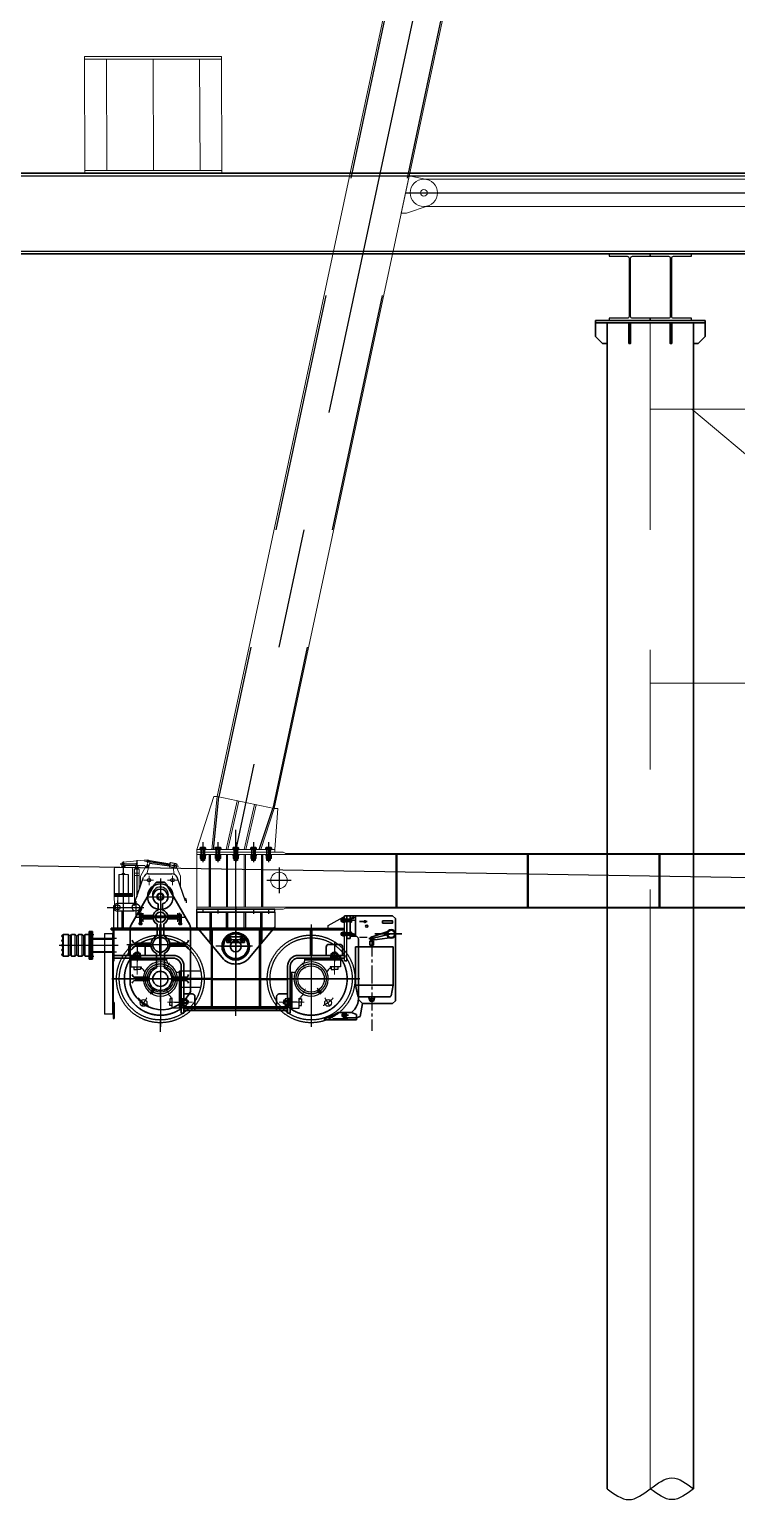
# Model space of a CAD drawing. Extents: x 1767995 to 4174245, y 542814 to 862564.
# Drawn here: x 2594655 to 2599815, y 739599 to 750331 of the extents above; entities that cross this region are included whole.
import ezdxf

# ---------------------------------------------------------------- set-up
doc = ezdxf.new("R2010")
doc.units = 0
doc.header["$LTSCALE"] = 3500
for name, pattern in [('CENTER', [2, 1.25, -0.25, 0.25, -0.25]), ('CENTER2', [1.125, 0.75, -0.125, 0.125, -0.125]), ('DASHDOT', [25.4, 12.7, -6.35, 0, -6.35]), ('DASHED', [0.75, 0.5, -0.25]), ('PHANTOM', [2.5, 1.25, -0.25, 0.25, -0.25, 0.25, -0.25])]:
    doc.linetypes.add(name, pattern=pattern)
for name, color, linetype, lineweight in [('1粗实线', 1, 'Continuous', 30), ('1轮廓实线层', 7, 'Continuous', 30), ('3中心线', 6, 'CENTER', 18), ('5文本', 7, 'Continuous', 15), ('6标注线', 7, 'Continuous', 13), ('CENTER', 1, 'DASHDOT', 15), ('粗实线', 3, 'Continuous', 35)]:
    doc.layers.add(name, color=color, linetype=linetype, lineweight=lineweight)
for name, color, linetype in [('2中心线', 1, 'DASHED'), ('2点划线', 2, 'CENTER2'), ('2细线层', 4, 'Continuous'), ('3中心线层', 1, 'CENTER'), ('4虚线层', 6, 'DASHED'), ('8符号标注层', 31, 'Continuous'), ('9', 7, 'Continuous'), ('9双点划线层', 6, 'PHANTOM'), ('DASH', 3, 'DASHED'), ('dim', 7, 'Continuous'), ('M_Prof', 2, 'Continuous'), ('MAINLIN', 7, 'Continuous'), ('PBZ', 7, 'Continuous'), ('PHANTOM', 1, 'PHANTOM'), ('纵_地面线', 30, 'Continuous')]:
    doc.layers.add(name, color=color, linetype=linetype)

# ---------------------------------------------------------------- blocks, each defined once
blk = doc.blocks.new('sdfsf323gfgf')
at = {"layer": '6标注线', "color": 1}
for p, q in [((5488290, 1461760), (5488293, 1460908)), ((5488290, 1461760), (5489290, 1461760)), ((5488290, 1461740), (5489290, 1461740)), ((5489290, 1461760), (5489293, 1460908)), ((5488293, 1460928), (5489293, 1460928)), ((5488293, 1460908), (5489293, 1460908))]:
    blk.add_line(p, q, dxfattribs=at)
at = {"layer": '6标注线'}
for p, q in [((5488453, 1460928), (5488450, 1461740)), ((5488793, 1460928), (5488790, 1461740)), ((5489133, 1460928), (5489130, 1461740))]:
    blk.add_line(p, q, dxfattribs=at)
blk = doc.blocks.new('sdfsdf43')
at = {"layer": '1粗实线'}
for p, q in [((6471062, 1534999), (6471062, 1543510)), ((6471692, 1534999), (6471692, 1543510))]:
    blk.add_line(p, q, dxfattribs=at)
for points in [[(6427881, 1544014), (6484448, 1544014), (6484448, 1544602), (6427881, 1544602)], [(6471062, 1543360), (6471027, 1543360), (6470977, 1543410), (6470977, 1543510), (6470977, 1543410), (6471027, 1543360)], [(6470977, 1543510), (6471777, 1543510)], [(6471233, 1543510), (6471233, 1543360), (6471221, 1543360), (6471221, 1543510), (6471221, 1543360), (6471233, 1543360)], [(6471533, 1543510), (6471533, 1543360), (6471521, 1543360), (6471521, 1543510), (6471521, 1543360), (6471533, 1543360)], [(6471777, 1543410), (6471727, 1543360), (6471777, 1543410), (6471777, 1543510)], [(6471727, 1543360), (6471692, 1543360)]]:
    blk.add_lwpolyline(points, close=True, dxfattribs=at)
blk.add_lwpolyline([(6470977, 1543526), (6470977, 1543510), (6470977, 1543526), (6471777, 1543526), (6471777, 1543510), (6471777, 1543526)], dxfattribs=at)
at = {"layer": '3中心线'}
for p, q in [((6471377, 1534999), (6471377, 1543510)), ((6474377, 1542880), (6471377, 1542880)), ((6474057, 1540880), (6471680, 1542880)), ((6474377, 1540880), (6471377, 1540880))]:
    blk.add_line(p, q, dxfattribs=at)
at = {"layer": 'M_Prof'}
for p, q in [((6427881, 1544582), (6484448, 1544582)), ((6427881, 1544034), (6484448, 1544034))]:
    blk.add_line(p, q, dxfattribs=at)
for points in [[(6471077, 1543526), (6471377, 1543526), (6471377, 1543544), (6471246, 1543544, -0.414214), (6471233, 1543557), (6471233, 1543983, -0.414214), (6471246, 1543996), (6471377, 1543996), (6471377, 1544014), (6471077, 1544014), (6471077, 1543996), (6471209, 1543996, -0.414214), (6471222, 1543983), (6471222, 1543557, -0.414214), (6471209, 1543544), (6471077, 1543544)], [(6471377, 1543526), (6471677, 1543526), (6471677, 1543544), (6471546, 1543544, -0.414214), (6471533, 1543557), (6471533, 1543983, -0.414214), (6471546, 1543996), (6471677, 1543996), (6471677, 1544014), (6471377, 1544014), (6471377, 1543996), (6471509, 1543996, -0.414214), (6471522, 1543983), (6471522, 1543557, -0.414214), (6471509, 1543544), (6471377, 1543544)]]:
    blk.add_lwpolyline(points, format="xyb", close=True, dxfattribs=at)
for points in [[(6471062, 1534999), (6471220, 1534920), (6471377, 1534999), (6471535, 1535078), (6471692, 1534999)], [(6471692, 1534999), (6471535, 1534920), (6471377, 1534999)]]:
    blk.add_spline(points, degree=3, dxfattribs=at)
at = {"layer": '5文本'}
blk.add_blockref('sdfsf323gfgf', (978958, 83694), dxfattribs=at)
blk = doc.blocks.new('AA')
for p, q in [((9834, -6571), (6867, -20499)), ((10270, -6571), (7283, -20587)), ((6842, -20499), (6717, -20885)), ((6827, -20885), (6867, -20499)), ((6867, -20499), (6842, -20499)), ((7283, -20587), (6867, -20499)), ((7012, -20530), (6931, -20885)), ((7024, -20532), (6944, -20885)), ((7139, -20557), (7064, -20885)), ((7150, -20559), (7076, -20885)), ((7185, -20885), (7283, -20587)), ((7283, -20587), (7308, -20587)), ((7308, -20587), (7287, -20885)), ((6717, -20905), (6717, -20885)), ((6717, -20885), (7287, -20885)), ((6717, -20885), (6827, -20885)), ((7287, -20905), (6717, -20905)), ((7002, -20885), (7287, -20885)), ((7002, -20885), (7177, -20885)), ((7287, -20885), (7287, -20905))]:
    blk.add_line(p, q)
at = {"layer": '3中心线层'}
for p, q in [((10052, -6571), (7002, -20885)), ((6762, -20832), (6762, -20979)), ((6872, -20832), (6872, -20979)), ((7002, -20832), (7002, -20979)), ((7132, -20832), (7132, -20979)), ((7242, -20832), (7242, -20979))]:
    blk.add_line(p, q, dxfattribs=at)
at = {"layer": '4虚线层'}
for p, q in [((9846, -6571), (6879, -20501)), ((10257, -6571), (7272, -20585)), ((6839, -20885), (6879, -20501)), ((7173, -20885), (7272, -20585))]:
    blk.add_line(p, q, dxfattribs=at)
blk = doc.blocks.new('AAA')
for p, q in [((3451, -24772), (4081, -24772)), ((3451, -24772), (3451, -24788)), ((3451, -24788), (3451, -25172)), ((12821, -24788), (3451, -24788)), ((3542, -25172), (3542, -24788)), ((3550, -24788), (3550, -25172)), ((3667, -24788), (3667, -25172)), ((3675, -24788), (3675, -25172)), ((3797, -24788), (3797, -25172)), ((3805, -24788), (3805, -25172)), ((3922, -24788), (3922, -25172)), ((3930, -25172), (3930, -24788)), ((4081, -24772), (4101, -24780)), ((4101, -24780), (4101, -24788)), ((4101, -24780), (12171, -24780)), ((12191, -24772), (12171, -24780)), ((12171, -24780), (12171, -24788)), ((12821, -24772), (12191, -24772)), ((12342, -25172), (12342, -24788)), ((12350, -24788), (12350, -25172)), ((12467, -24788), (12467, -25172)), ((12467, -24788), (12467, -25172)), ((12475, -24788), (12475, -25172)), ((12475, -24788), (12475, -25172)), ((12597, -24788), (12597, -25172)), ((12597, -24788), (12597, -25172)), ((12605, -24788), (12605, -25172)), ((12605, -24788), (12605, -25172)), ((12722, -24788), (12722, -25172)), ((12730, -25172), (12730, -24788)), ((12821, -24788), (12821, -24772)), ((12821, -24788), (12821, -25172)), ((3451, -25188), (3451, -25172)), ((3451, -25172), (12821, -25172)), ((3451, -25188), (4081, -25188)), ((4081, -25188), (4101, -25180)), ((4101, -25180), (4101, -25172)), ((12171, -25180), (4101, -25180)), ((12171, -25172), (12171, -25180)), ((12191, -25188), (12171, -25180)), ((12821, -25188), (12191, -25188)), ((12821, -25188), (12821, -25172))]:
    blk.add_line(p, q)
for centre in [(4051, -24977), (12221, -24977)]:
    blk.add_circle(centre, 60)
at = {"layer": '3中心线层'}
for p, q in [((8136, -24513), (8136, -25456)), ((3736, -25319), (3736, -24608)), ((12536, -25343), (12536, -24708)), ((4051, -24884), (4051, -25070)), ((12221, -24884), (12221, -25070)), ((4139, -24977), (3962, -24977)), ((12309, -24977), (12132, -24977))]:
    blk.add_line(p, q, dxfattribs=at)
at = {"layer": '4虚线层'}
for p, q in [((3542, -24788), (3542, -25172)), ((3922, -24788), (3922, -25172)), ((3930, -24788), (3930, -25172)), ((4902, -24788), (4902, -25172)), ((4910, -24788), (4910, -25172)), ((5862, -24788), (5862, -25172)), ((5870, -24788), (5870, -25172)), ((6822, -24788), (6822, -25172)), ((6830, -24788), (6830, -25172)), ((7782, -24788), (7782, -25172)), ((7790, -24788), (7790, -25172)), ((8482, -24788), (8482, -25172)), ((8490, -24788), (8490, -25172)), ((9442, -24788), (9442, -25172)), ((9450, -24788), (9450, -25172)), ((10402, -24788), (10402, -25172)), ((10410, -24788), (10410, -25172)), ((11362, -24788), (11362, -25172)), ((11370, -24788), (11370, -25172)), ((12342, -24788), (12342, -25172)), ((12350, -24788), (12350, -25172)), ((12722, -24788), (12722, -25172)), ((12730, -24788), (12730, -25172))]:
    blk.add_line(p, q, dxfattribs=at)
blk = doc.blocks.new('*U199')
at = {"layer": '1轮廓实线层'}
for p, q in [((0, 13), (-12, 6)), ((-12, 6), (-12, 0)), ((-12, -6), (-12, 0)), ((12, 6), (0, 13)), ((12, 0), (12, 6)), ((12, 0), (12, -6)), ((0, -13), (-12, -6)), ((12, -6), (0, -13))]:
    blk.add_line(p, q, dxfattribs=at)
blk.add_circle((0, 0), 10.8, dxfattribs=at)
at = {"layer": '3中心线层'}
for p, q in [((-14, 0), (14, 0)), ((0, 15), (0, -14))]:
    blk.add_line(p, q, dxfattribs=at)
blk = doc.blocks.new('*U200')
at = {"layer": '1轮廓实线层'}
for p, q in [((0, 13), (-12, 6)), ((-12, 6), (-12, 0)), ((-12, -6), (-12, 0)), ((12, 6), (0, 13)), ((12, 0), (12, 6)), ((12, 0), (12, -6)), ((0, -13), (-12, -6)), ((12, -6), (0, -13))]:
    blk.add_line(p, q, dxfattribs=at)
blk.add_circle((0, 0), 10.8, dxfattribs=at)
at = {"layer": '3中心线层'}
for p, q in [((-14, 0), (14, 0)), ((0, 15), (0, -14))]:
    blk.add_line(p, q, dxfattribs=at)
blk = doc.blocks.new('R3R34R')
at = {"layer": '1轮廓实线层'}
blk.add_line((3514, 6126), (3514, 6226), dxfattribs=at)
at = {"layer": '3中心线层'}
for p, q in [((3698, 6256), (3654, 6256)), ((3477, 6176), (3907, 6176)), ((3698, 6096), (3654, 6096))]:
    blk.add_line(p, q, dxfattribs=at)
at = {"layer": '4虚线层'}
for p, q in [((3664, 6220), (3514, 6220)), ((3664, 6132), (3514, 6132))]:
    blk.add_line(p, q, dxfattribs=at)
at = {"layer": '9'}
for p, q in [((3728, 6244), (3717, 6256)), ((3717, 6096), (3717, 6256)), ((3728, 6244), (3740, 6256)), ((3728, 6107), (3728, 6244)), ((3740, 6096), (3740, 6256)), ((3778, 6244), (3767, 6256)), ((3767, 6096), (3767, 6256)), ((3778, 6244), (3790, 6256)), ((3778, 6107), (3778, 6244)), ((3790, 6096), (3790, 6256)), ((3828, 6244), (3817, 6256)), ((3817, 6096), (3817, 6256)), ((3828, 6244), (3840, 6256)), ((3828, 6107), (3828, 6244)), ((3840, 6096), (3840, 6256)), ((3877, 6096), (3877, 6256)), ((3728, 6107), (3717, 6096)), ((3728, 6107), (3740, 6096)), ((3778, 6107), (3767, 6096)), ((3778, 6107), (3790, 6096)), ((3828, 6107), (3817, 6096)), ((3828, 6107), (3840, 6096))]:
    blk.add_line(p, q, dxfattribs=at)
for centre in [(3880, 6244), (3880, 6210), (3880, 6176), (3880, 6142), (3880, 6108)]:
    blk.add_arc(centre, 8, 270, 90, dxfattribs=at)
at = {"layer": '粗实线'}
for p, q in [((3514, 6226), (3664, 6226)), ((3688, 6276), (3664, 6276)), ((3664, 6076), (3664, 6276)), ((3676, 6076), (3676, 6276)), ((3688, 6076), (3688, 6276)), ((3688, 6256), (3717, 6256)), ((3740, 6256), (3767, 6256)), ((3790, 6256), (3817, 6256)), ((3840, 6256), (3877, 6256)), ((3880, 6253), (3877, 6256)), ((3880, 6099), (3880, 6253)), ((3514, 6126), (3664, 6126)), ((3688, 6076), (3664, 6076)), ((3688, 6096), (3717, 6096)), ((3740, 6096), (3767, 6096)), ((3790, 6096), (3817, 6096)), ((3840, 6096), (3877, 6096)), ((3880, 6099), (3877, 6096))]:
    blk.add_line(p, q, dxfattribs=at)
blk = doc.blocks.new('45TG54T')
for p, q in [((7658, 8504), (5954, 8504)), ((6310, 8504), (6310, 8318)), ((6318, 8504), (6318, 8318)), ((7410, 8504), (7410, 8318)), ((7418, 8504), (7418, 8318)), ((6084, 8378), (6084, 8318)), ((6104, 8398), (6184, 8398)), ((6204, 8378), (6204, 8318)), ((7524, 8378), (7524, 8318)), ((7624, 8398), (7544, 8398)), ((7644, 8378), (7644, 8318)), ((5969, 8278), (5977, 8278)), ((5977, 8318), (6406, 8318)), ((5977, 8298), (6406, 8298)), ((6099, 8286), (6354, 8286)), ((6354, 8298), (6354, 8286)), ((7658, 8318), (7322, 8318)), ((7658, 8298), (7322, 8298)), ((7374, 8298), (7374, 8286)), ((7629, 8286), (7374, 8286)), ((7674, 8278), (7658, 8278)), ((6454, 7931), (6454, 8186)), ((6454, 8186), (6466, 8186)), ((6466, 7896), (6466, 8238)), ((6486, 7896), (6486, 8238)), ((7242, 7896), (7242, 8238)), ((7262, 7896), (7262, 8238)), ((7274, 8186), (7262, 8186)), ((7274, 7931), (7274, 8186)), ((7044, 8049), (7044, 8041)), ((6546, 8036), (6486, 8036)), ((6566, 8016), (6566, 7916)), ((7162, 8016), (7162, 7916)), ((7182, 8036), (7242, 8036)), ((6454, 7931), (6466, 7931)), ((6486, 7896), (6466, 7896)), ((7242, 7896), (7262, 7896)), ((7274, 7931), (7262, 7931))]:
    blk.add_line(p, q)
for centre, radius, start, end in [((6104, 8378), 20, 90, 180), ((6184, 8378), 20, 0, 90), ((7544, 8378), 20, 90, 180), ((7624, 8378), 20, 0, 90), ((6406, 8238), 80, 0, 90), ((6406, 8238), 60, 0, 90), ((7322, 8238), 80, 90, 180), ((7322, 8238), 60, 90, 180), ((6546, 8016), 20, 0, 90), ((7182, 8016), 20, 90, 180)]:
    blk.add_arc(centre, radius, start, end)
at = {"layer": '1轮廓实线层'}
for p, q in [((7658, 8606), (7674, 8606)), ((5954, 8504), (5954, 8516)), ((6099, 8298), (6099, 8286)), ((6354, 8298), (6354, 8286)), ((7374, 8298), (7374, 8286)), ((7629, 8298), (7629, 8286)), ((6486, 7916), (7242, 7916))]:
    blk.add_line(p, q, dxfattribs=at)
for radius in [90, 40]:
    blk.add_circle((6864, 8384), radius, dxfattribs=at)
at = {"layer": '2中心线', "linetype": 'DASHED', "ltscale": 0.5}
for p, q in [((6144, 8410), (6144, 8274)), ((7584, 8410), (7584, 8274)), ((6417, 7976), (6504, 7976)), ((7311, 7976), (7224, 7976))]:
    blk.add_line(p, q, dxfattribs=at)
at = {"layer": '3中心线层'}
for p, q in [((6864, 7878), (6864, 8595)), ((6314, 8544), (6314, 7796)), ((7414, 8542), (7414, 7796)), ((7686, 8571), (7644, 8571)), ((7678, 8471), (7651, 8471)), ((5960, 8146), (7768, 8146))]:
    blk.add_line(p, q, dxfattribs=at)
at = {"layer": '3中心线层', "color": 0, "linetype": 'ByBlock'}
for p, q in [((7538, 8536), (7648, 8596)), ((7658, 8596), (7648, 8596)), ((7538, 8516), (7538, 8536))]:
    blk.add_line(p, q, dxfattribs=at)
at = {"layer": '3中心线层', "ltscale": 0.5}
blk.add_line((6756, 8384), (6972, 8384), dxfattribs=at)
at = {"layer": '4虚线层', "ltscale": 0.5}
for p, q in [((6684, 8504), (6684, 7941)), ((6692, 8504), (6692, 7941)), ((7036, 8504), (7036, 7941)), ((7044, 8504), (7044, 7941)), ((7568, 8318), (7568, 8286)), ((7599, 8318), (7599, 8286)), ((6692, 8150), (7036, 8150)), ((6692, 8142), (7036, 8142)), ((6454, 7989), (6486, 7989)), ((6454, 7963), (6486, 7963)), ((7274, 7989), (7242, 7989)), ((7274, 7963), (7242, 7963)), ((6486, 7941), (7242, 7941)), ((6486, 7931), (7242, 7931))]:
    blk.add_line(p, q, dxfattribs=at)
at = {"layer": '4虚线层'}
for p, q in [((6128, 8318), (6128, 8286)), ((6159, 8318), (6159, 8286))]:
    blk.add_line(p, q, dxfattribs=at)
at = {"layer": '9双点划线层'}
for centre, radius in [((6314, 8146), 320), ((6314, 8146), 300), ((7414, 8146), 320), ((7414, 8146), 300)]:
    blk.add_circle(centre, radius, dxfattribs=at)
at = {"layer": 'PBZ', "linetype": 'Continuous'}
for p, q in [((7658, 8278), (7658, 8606)), ((7674, 8278), (7674, 8606)), ((5954, 8516), (7658, 8516)), ((5969, 8278), (5969, 8504)), ((5977, 8278), (5977, 8504)), ((6684, 8150), (6486, 8150)), ((6684, 8142), (6486, 8142)), ((7044, 8150), (7242, 8150)), ((7044, 8142), (7242, 8142))]:
    blk.add_line(p, q, dxfattribs=at)
blk = doc.blocks.new('4TR3T')
at = {"layer": '1轮廓实线层'}
for p, q in [((-1598, 6920), (-2168, 6920)), ((-1598, 6900), (-2168, 6900)), ((-1598, 6900), (-1598, 6790)), ((-2168, 6790), (-1983, 6567)), ((-1943, 6770), (-1953, 6770)), ((-1823, 6770), (-1813, 6770)), ((-1598, 6790), (-1783, 6567)), ((-2063, 6690), (-2073, 6690)), ((-1703, 6690), (-1693, 6690))]:
    blk.add_line(p, q, dxfattribs=at)
for centre, radius in [((-1883, 6650), 100), ((-1928, 6698), 7), ((-1838, 6698), 7)]:
    blk.add_circle(centre, radius, dxfattribs=at)
blk.add_arc((-1883, 6650), 130, 219.6706, 320.3294, dxfattribs=at)
at = {"layer": '2细线层'}
for centre, start, end in [((-1928, 6698), 90, 0), ((-1838, 6698), 180, 90)]:
    blk.add_arc(centre, 8, start, end, dxfattribs=at)
at = {"layer": '3中心线层'}
for p, q in [((-2123, 6923), (-2123, 6886)), ((-2013, 6923), (-2013, 6886)), ((-1883, 6940), (-1883, 6508)), ((-1753, 6923), (-1753, 6890)), ((-1643, 6923), (-1643, 6896)), ((-1942, 6698), (-1914, 6698)), ((-1928, 6712), (-1928, 6684)), ((-1852, 6698), (-1824, 6698)), ((-1838, 6712), (-1838, 6684)), ((-2005, 6650), (-1737, 6650))]:
    blk.add_line(p, q, dxfattribs=at)
at = {"layer": 'PBZ', "linetype": 'Continuous'}
for p, q in [((-2168, 6900), (-2168, 6920)), ((-2168, 6900), (-2168, 6790)), ((-2073, 6900), (-2073, 6690)), ((-2063, 6900), (-2063, 6690)), ((-1953, 6900), (-1953, 6770)), ((-1943, 6900), (-1943, 6770)), ((-1823, 6900), (-1823, 6770)), ((-1813, 6900), (-1813, 6770)), ((-1703, 6900), (-1703, 6690)), ((-1693, 6900), (-1693, 6690)), ((-1598, 6790), (-1598, 6920))]:
    blk.add_line(p, q, dxfattribs=at)
blk.add_circle((-1883, 6650), 40, dxfattribs=at)
blk = doc.blocks.new('54统一5他')
h = blk.add_hatch(color=256)
edge = h.paths.add_edge_path()
edge.add_ellipse((-1358, 4717), major_axis=(4.82, 4.82), ratio=1, start_angle=135, end_angle=315, ccw=False)
edge.add_ellipse((-1358, 4717), major_axis=(4.82, 4.82), ratio=1, start_angle=-45, end_angle=135, ccw=False)
for p, q in [((-1560, 4759), (-1580, 4739)), ((-1580, 4739), (-1580, 4139)), ((-1225, 4759), (-1560, 4759)), ((-1290, 4759), (-1290, 4610)), ((-1260, 4727), (-1260, 4736)), ((-1260, 4717), (-1260, 4727)), ((-1250, 4740), (-1259, 4740)), ((-1250, 4733), (-1259, 4733)), ((-1250, 4759), (-1250, 4594)), ((-1250, 4740), (-1250, 4713)), ((-1250, 4735), (-1185, 4735)), ((-1229, 4735), (-1229, 4719)), ((-1229, 4733), (-1185, 4733)), ((-1225, 4594), (-1225, 4759)), ((-1207, 4727), (-1215, 4727)), ((-1213, 4739), (-1213, 4727)), ((-1209, 4739), (-1213, 4739)), ((-1209, 4727), (-1213, 4729)), ((-1213, 4727), (-1209, 4724)), ((-1213, 4714), (-1213, 4727)), ((-1209, 4727), (-1209, 4739)), ((-1209, 4736), (-1209, 4717)), ((-1209, 4727), (-1209, 4714)), ((-1193, 4727), (-1209, 4727)), ((-1194, 4740), (-1208, 4740)), ((-1194, 4733), (-1208, 4733)), ((-1193, 4717), (-1193, 4736)), ((-1185, 4735), (-1185, 4719)), ((-1430, 4627), (-1627, 4627)), ((-1549, 4627), (-1408, 4593)), ((-1404, 4604), (-1539, 4651)), ((-1317, 4719), (-1375, 4719)), ((-1260, 4627), (-1260, 4636)), ((-1260, 4617), (-1260, 4627)), ((-1250, 4720), (-1259, 4720)), ((-1250, 4713), (-1259, 4713)), ((-1250, 4640), (-1259, 4640)), ((-1250, 4633), (-1259, 4633)), ((-1250, 4620), (-1259, 4620)), ((-1250, 4719), (-1185, 4719)), ((-1250, 4640), (-1250, 4613)), ((-1250, 4635), (-1185, 4635)), ((-1250, 4619), (-1185, 4619)), ((-1229, 4720), (-1185, 4720)), ((-1229, 4635), (-1229, 4619)), ((-1229, 4633), (-1185, 4633)), ((-1229, 4620), (-1185, 4620)), ((-1209, 4714), (-1213, 4714)), ((-1209, 4639), (-1213, 4639)), ((-1209, 4627), (-1213, 4629)), ((-1213, 4627), (-1209, 4624)), ((-1209, 4627), (-1209, 4639)), ((-1209, 4636), (-1209, 4617)), ((-1209, 4627), (-1209, 4614)), ((-1193, 4627), (-1209, 4627)), ((-1194, 4720), (-1208, 4720)), ((-1208, 4713), (-1194, 4713)), ((-1194, 4640), (-1208, 4640)), ((-1194, 4633), (-1208, 4633)), ((-1194, 4620), (-1208, 4620)), ((-1193, 4617), (-1193, 4636)), ((-1185, 4635), (-1185, 4619)), ((-1564, 4532), (-1290, 4532)), ((-1564, 4532), (-1564, 4254)), ((-1411, 4581), (-1556, 4601)), ((-1428, 4593), (-1387, 4593)), ((-1420, 4574), (-1394, 4574)), ((-1420, 4574), (-1420, 4546)), ((-1420, 4546), (-1394, 4546)), ((-1420, 4538), (-1394, 4538)), ((-1416, 4593), (-1416, 4574)), ((-1398, 4593), (-1398, 4574)), ((-1394, 4574), (-1394, 4546)), ((-1310, 4590), (-1310, 4149)), ((-1250, 4610), (-1290, 4610)), ((-1290, 4532), (-1290, 4254)), ((-1250, 4613), (-1259, 4613)), ((-1225, 4594), (-1250, 4594)), ((-1209, 4614), (-1213, 4614)), ((-1208, 4613), (-1194, 4613)), ((-1564, 4254), (-1290, 4254)), ((-1549, 4176), (-1564, 4254)), ((-1290, 4254), (-1305, 4176)), ((-1560, 4119), (-1580, 4139)), ((-1340, 4119), (-1560, 4119)), ((-1315, 4167), (-1539, 4167)), ((-1420, 4136), (-1430, 4167)), ((-1389, 4153), (-1425, 4153)), ((-1395, 4136), (-1420, 4136)), ((-1395, 4136), (-1384, 4167)), ((-1340, 4119), (-1310, 4149)), ((-1340, 4119), (-1324, 4024)), ((-1324, 4024), (-1295, 4015)), ((-1260, 4054), (-1295, 4040)), ((-1295, 4040), (-1295, 3999)), ((-1295, 4015), (-1212, 4015)), ((-1062, 3999), (-1295, 3999)), ((-1162, 4054), (-1260, 4054)), ((-1189, 4035), (-1237, 4035)), ((-1124, 4008), (-1228, 4008)), ((-1228, 4008), (-1228, 3999)), ((-1225, 3999), (-1228, 4008)), ((-1217, 4008), (-1225, 3999)), ((-1211, 3999), (-1217, 4008)), ((-1212, 4015), (-1212, 4054)), ((-1203, 4008), (-1211, 3999)), ((-1197, 3999), (-1203, 4008)), ((-1188, 4008), (-1197, 3999)), ((-1178, 3999), (-1188, 4008)), ((-1166, 4008), (-1178, 3999)), ((-1159, 3999), (-1166, 4008)), ((-1146, 4008), (-1159, 3999)), ((-1136, 3999), (-1146, 4008)), ((-1124, 4008), (-1136, 3999)), ((-1124, 3999), (-1124, 4008)), ((-1062, 3999), (-1062, 4009))]:
    blk.add_line(p, q)
blk.add_lwpolyline([(-1486, 4722), (-1559, 4722), (-1559, 4706), (-1486, 4706)], close=True)
for centre, radius in [((-1358, 4717), 6.81), ((-1549, 4627), 31.5), ((-1549, 4627), 26.7), ((-1371, 4684), 7.97), ((-1408, 4593), 11.9), ((-1407, 4593), 6.1), ((-1407, 4153), 7.39), ((-1212, 4035), 12.4)]:
    blk.add_circle(centre, radius)
for centre, radius, start, end in [((-1256, 4736), 4.32, 130.7333, 229.2667), ((-1245, 4727), 15, 154.1739, 205.8261), ((-1204, 4736), 5.08, 139.9424, 220.0576), ((-1191, 4727), 18.5, 159.3402, 200.6598), ((-1198, 4736), 5.08, 319.9424, 40.0576), ((-1212, 4727), 18.5, 339.3402, 20.6598), ((-1256, 4717), 4.32, 130.7333, 229.2667), ((-1256, 4636), 4.32, 130.7333, 229.2667), ((-1245, 4627), 15, 154.1739, 205.8261), ((-1256, 4617), 4.32, 130.7333, 229.2667), ((-1204, 4717), 5.08, 139.9424, 220.0576), ((-1204, 4636), 5.08, 139.9424, 220.0576), ((-1191, 4627), 18.5, 159.3402, 200.6598), ((-1204, 4617), 5.08, 139.9424, 220.0576), ((-1198, 4717), 5.08, 319.9424, 40.0576), ((-1198, 4636), 5.08, 319.9424, 40.0576), ((-1212, 4627), 18.5, 339.3402, 20.6598), ((-1198, 4617), 5.08, 319.9424, 40.0576), ((-1407, 4593), 9.1, 358.77, 181.23), ((-1290, 4590), 20, 90, 180), ((-1539, 4177), 10, 190.7848, 270), ((-1315, 4177), 10, 270, 349.2152), ((-1169, 4162), 142, 177.205, 229.7921), ((-1211, 4035), 19.4, 265.7125, 94.2875), ((-978, 4334), 335, 236.6539, 255.526)]:
    blk.add_arc(centre, radius, start, end)
at = {"layer": '1轮廓实线层', "color": 1}
blk.add_line((-1272, 4757), (-1272, 4735), dxfattribs=at)
at = {"layer": '2点划线', "color": 1, "ltscale": 0.05}
for p, q in [((-1199, 4727), (-1285, 4727)), ((-1260, 4746), (-1284, 4746)), ((-1199, 4627), (-1285, 4627)), ((-1260, 4624), (-1284, 4624)), ((-1272, 4613), (-1272, 4634)), ((-1407, 4593), (-1407, 3921))]:
    blk.add_line(p, q, dxfattribs=at)
at = {"layer": '3中心线层'}
blk.add_line((-1317, 4604), (-1375, 4604), dxfattribs=at)
blk = doc.blocks.new('A$C8d28a030')
for p, q in [((1635, 5587), (1576, 5314)), ((1764, 5560), (1635, 5587)), ((1743, 5562), (7796, 5562)), ((1616, 5314), (1775, 5367)), ((1576, 5314), (1616, 5314)), ((1743, 5362), (7796, 5362)), ((-467, 539), (-433, 539)), ((-461, 560), (-461, 544)), ((-461, 544), (-440, 544)), ((-451, 575), (-274, 592)), ((-450, 552), (-296, 551)), ((-440, 544), (-440, 552)), ((-361, 552), (-361, 533)), ((-344, 552), (-344, 533)), ((-326, 473), (-287, 544)), ((-283, 541), (-295, 551)), ((-256, 571), (-278, 491)), ((-86, 537), (-80, 489)), ((-33, 473), (-62, 540)), ((111, 620), (111, 602)), ((112, 628), (112, 625)), ((145, 622), (116, 622)), ((116, 601), (145, 601)), ((118, 589), (142, 589)), ((120, 620), (120, 602)), ((140, 620), (140, 602)), ((150, 602), (150, 620)), ((221, 620), (221, 602)), ((222, 628), (222, 625)), ((255, 622), (226, 622)), ((226, 601), (255, 601)), ((228, 589), (252, 589)), ((230, 620), (230, 602)), ((250, 620), (250, 602)), ((260, 602), (260, 620)), ((351, 620), (351, 602)), ((352, 628), (352, 625)), ((385, 622), (356, 622)), ((356, 601), (385, 601)), ((358, 589), (382, 589)), ((360, 620), (360, 602)), ((380, 620), (380, 602)), ((390, 602), (390, 620)), ((481, 620), (481, 602)), ((482, 628), (482, 625)), ((515, 622), (486, 622)), ((486, 601), (515, 601)), ((488, 589), (512, 589)), ((490, 620), (490, 602)), ((510, 620), (510, 602)), ((520, 602), (520, 620)), ((591, 620), (591, 602)), ((592, 628), (592, 625)), ((625, 622), (596, 622)), ((596, 601), (625, 601)), ((598, 589), (622, 589)), ((600, 620), (600, 602)), ((620, 620), (620, 602)), ((630, 602), (630, 620)), ((-509, 536), (-391, 536)), ((-484, 487), (-450, 487)), ((-461, 491), (-450, 491)), ((-461, 487), (-461, 491)), ((-459, 491), (-459, 494)), ((-459, 494), (-450, 494)), ((-456, 494), (-456, 491)), ((-441, 494), (-450, 494)), ((-439, 491), (-450, 491)), ((-416, 487), (-450, 487)), ((-443, 494), (-443, 491)), ((-441, 491), (-441, 494)), ((-439, 487), (-439, 491)), ((-361, 533), (-369, 525)), ((-369, 525), (-335, 525)), ((-369, 525), (-369, 271)), ((-369, 496), (-335, 496)), ((-369, 478), (-335, 478)), ((-361, 533), (-344, 533)), ((-344, 533), (-335, 525)), ((-335, 525), (-335, 372)), ((-326, 398), (-326, 473)), ((-33, 398), (-33, 473)), ((-517, 329), (-515, 261)), ((-491, 329), (-491, 274)), ((-409, 329), (-409, 274)), ((-335, 176), (-335, 187)), ((-332, 187), (-317, 187)), ((-317, 175), (-332, 175)), ((-330, 187), (-330, 176)), ((-320, 187), (-320, 176)), ((-315, 187), (-315, 176)), ((-45, 187), (-45, 176)), ((-27, 187), (-42, 187)), ((-42, 175), (-27, 175)), ((-40, 187), (-40, 176)), ((-30, 187), (-30, 176)), ((-25, 176), (-25, 187)), ((-540, 82), (-400, 82)), ((40, 82), (85, 82)), ((-525, -144), (-517, -144)), ((-390, -124), (-390, -136)), ((768, -526), (768, -188)), ((-40, -486), (-40, -216)), ((-40, -216), (-28, -216)), ((752, -526), (768, -526))]:
    blk.add_line(p, q)
for centre, radius in [((1743, 5462), 100), ((1743, 5462), 100), ((1743, 5462), 25), ((1743, 5462), 25), ((-450, 564), 6.57), ((-353, 564), 6.57), ((-275, 551), 6.76)]:
    blk.add_circle(centre, radius)
for centre, radius, start, end in [((-450, 564), 11.4, 96.0807, 269.566), ((-296, 550), 1.69, 49.3587, 89.566), ((-275, 551), 12.9, 229.3587, 1.0982), ((-272, 576), 16.9, 343.1729, 96.0807), ((116, 614), 8.38, 53.8705, 126.1295), ((116, 609), 8.38, 233.8705, 306.1295), ((130, 591), 31.1, 71.475, 108.525), ((130, 632), 31.1, 251.475, 288.525), ((145, 614), 8.38, 53.8705, 126.1295), ((145, 609), 8.38, 233.8705, 306.1295), ((226, 614), 8.38, 53.8705, 126.1295), ((226, 609), 8.38, 233.8705, 306.1295), ((240, 591), 31.1, 71.475, 108.525), ((240, 632), 31.1, 251.475, 288.525), ((255, 614), 8.38, 53.8705, 126.1295), ((255, 609), 8.38, 233.8705, 306.1295), ((356, 614), 8.38, 53.8705, 126.1295), ((356, 609), 8.38, 233.8705, 306.1295), ((370, 591), 31.1, 71.475, 108.525), ((370, 632), 31.1, 251.475, 288.525), ((385, 614), 8.38, 53.8705, 126.1295), ((385, 609), 8.38, 233.8705, 306.1295), ((486, 614), 8.38, 53.8705, 126.1295), ((486, 609), 8.38, 233.8705, 306.1295), ((500, 591), 31.1, 71.475, 108.525), ((500, 632), 31.1, 251.475, 288.525), ((515, 614), 8.38, 53.8705, 126.1295), ((515, 609), 8.38, 233.8705, 306.1295), ((596, 614), 8.38, 53.8705, 126.1295), ((596, 609), 8.38, 233.8705, 306.1295), ((610, 591), 31.1, 71.475, 108.525), ((610, 632), 31.1, 251.475, 288.525), ((625, 614), 8.38, 53.8705, 126.1295), ((625, 609), 8.38, 233.8705, 306.1295), ((-509, 528), 8.45, 90, 180), ((-391, 528), 8.45, 0, 90), ((-332, 184), 3.82, 49.5155, 130.4845), ((-332, 179), 3.82, 229.5155, 310.4845), ((-325, 174), 13.9, 69.1059, 110.8941), ((-325, 189), 13.9, 249.1059, 290.8941), ((-317, 184), 3.82, 49.5155, 130.4845), ((-317, 179), 3.82, 229.5155, 310.4845), ((-42, 184), 3.82, 49.5155, 130.4845), ((-42, 179), 3.82, 229.5155, 310.4845), ((-35, 174), 13.9, 69.1059, 110.8941), ((-35, 189), 13.9, 249.1059, 290.8941), ((-27, 184), 3.82, 49.5155, 130.4845), ((-27, 179), 3.82, 229.5155, 310.4845)]:
    blk.add_arc(centre, radius, start, end)
at = {"layer": '1轮廓实线层'}
for p, q in [((110, 668), (110, 681)), ((150, 668), (110, 668)), ((115, 683), (130, 683)), ((118, 668), (118, 589)), ((120, 668), (120, 681)), ((130, 683), (145, 683)), ((140, 668), (140, 681)), ((142, 668), (142, 589)), ((150, 668), (150, 681)), ((220, 668), (220, 681)), ((260, 668), (220, 668)), ((225, 683), (240, 683)), ((228, 668), (228, 589)), ((230, 668), (230, 681)), ((240, 683), (255, 683)), ((250, 668), (250, 681)), ((252, 668), (252, 589)), ((260, 668), (260, 681)), ((350, 668), (350, 681)), ((390, 668), (350, 668)), ((355, 683), (370, 683)), ((358, 668), (358, 589)), ((360, 668), (360, 681)), ((370, 683), (385, 683)), ((380, 668), (380, 681)), ((382, 668), (382, 589)), ((390, 668), (390, 681)), ((480, 668), (480, 681)), ((520, 668), (480, 668)), ((485, 683), (500, 683)), ((488, 668), (488, 589)), ((490, 668), (490, 681)), ((500, 683), (515, 683)), ((510, 668), (510, 681)), ((512, 668), (512, 589)), ((520, 668), (520, 681)), ((590, 668), (590, 681)), ((630, 668), (590, 668)), ((595, 683), (610, 683)), ((598, 668), (598, 589)), ((600, 668), (600, 681)), ((610, 683), (625, 683)), ((620, 668), (620, 681)), ((622, 668), (622, 589)), ((630, 668), (630, 681)), ((112, 628), (112, 622)), ((130, 628), (112, 628)), ((112, 622), (130, 622)), ((142, 612), (118, 612)), ((130, 628), (126, 622)), ((130, 622), (134, 628)), ((130, 628), (149, 628)), ((149, 622), (130, 622)), ((149, 628), (149, 622)), ((222, 628), (222, 622)), ((240, 628), (222, 628)), ((222, 622), (240, 622)), ((252, 612), (228, 612)), ((240, 628), (236, 622)), ((240, 622), (244, 628)), ((240, 628), (259, 628)), ((259, 622), (240, 622)), ((259, 628), (259, 622)), ((352, 628), (352, 622)), ((370, 628), (352, 628)), ((352, 622), (370, 622)), ((382, 612), (358, 612)), ((370, 628), (366, 622)), ((370, 622), (374, 628)), ((370, 628), (389, 628)), ((389, 622), (370, 622)), ((389, 628), (389, 622)), ((482, 628), (482, 622)), ((500, 628), (482, 628)), ((482, 622), (500, 622)), ((512, 612), (488, 612)), ((500, 628), (496, 622)), ((500, 622), (504, 628)), ((500, 628), (519, 628)), ((519, 622), (500, 622)), ((519, 628), (519, 622)), ((592, 628), (592, 622)), ((610, 628), (592, 628)), ((592, 622), (610, 622)), ((622, 612), (598, 612)), ((610, 628), (606, 622)), ((610, 622), (614, 628)), ((610, 628), (629, 628)), ((629, 622), (610, 622)), ((629, 628), (629, 622)), ((-198, 430), (-161, 430)), ((-224, 414), (-393, 118)), ((-135, 414), (34, 118)), ((-340, 189), (-315, 238)), ((-195, 227), (-195, 271)), ((-164, 227), (-164, 271)), ((-337, 132), (-325, 132)), ((-337, 130), (-337, 132)), ((-325, 130), (-337, 130)), ((-335, 130), (-335, 123)), ((-315, 130), (-335, 130)), ((-334, 175), (-334, 172)), ((-325, 175), (-334, 175)), ((-334, 172), (-325, 172)), ((-332, 122), (-325, 122)), ((-331, 130), (-331, 195)), ((-319, 195), (-331, 195)), ((-319, 164), (-331, 164)), ((-330, 130), (-330, 123)), ((-325, 172), (-326, 175)), ((-325, 175), (-323, 172)), ((-325, 175), (-315, 175)), ((-315, 172), (-325, 172)), ((-313, 132), (-325, 132)), ((-325, 130), (-313, 130)), ((-325, 122), (-317, 122)), ((-320, 130), (-320, 123)), ((-319, 130), (-319, 195)), ((-317, 182), (-42, 182)), ((-317, 172), (-42, 172)), ((-315, 175), (-315, 172)), ((-315, 130), (-315, 123)), ((-313, 130), (-313, 132)), ((-299, 186), (-233, 186)), ((-299, 162), (-233, 162)), ((-204, 39), (-204, 125)), ((-155, 39), (-155, 125)), ((-126, 186), (-60, 186)), ((-126, 162), (-60, 162)), ((-47, 130), (-47, 132)), ((-47, 132), (-35, 132)), ((-35, 130), (-47, 130)), ((-45, 130), (-25, 130)), ((-45, 130), (-45, 123)), ((-44, 175), (-44, 172)), ((-35, 175), (-44, 175)), ((-44, 172), (-35, 172)), ((-35, 122), (-42, 122)), ((-41, 130), (-41, 195)), ((-41, 195), (-29, 195)), ((-41, 164), (-29, 164)), ((-40, 130), (-40, 123)), ((-35, 175), (-36, 172)), ((-35, 172), (-33, 175)), ((-35, 175), (-25, 175)), ((-25, 172), (-35, 172)), ((-23, 132), (-35, 132)), ((-35, 130), (-23, 130)), ((-27, 122), (-35, 122)), ((-30, 130), (-30, 123)), ((-29, 130), (-29, 195)), ((-25, 175), (-25, 172)), ((-25, 130), (-25, 123)), ((-23, 130), (-23, 132)), ((-400, -317), (-400, 94)), ((40, 44), (40, 94)), ((40, 44), (40, -366)), ((305, -10), (305, 30)), ((305, 30), (435, 30)), ((435, 30), (435, -10)), ((-365, -14), (-248, -14)), ((-365, -38), (-248, -38)), ((-209, -197), (-209, -89)), ((-150, -197), (-150, -89)), ((-111, -14), (5, -14)), ((-111, -38), (5, -38)), ((435, -10), (305, -10)), ((-365, -264), (-263, -264)), ((-365, -288), (-263, -288)), ((-96, -264), (5, -264)), ((-96, -288), (5, -288)), ((-517, -448), (-525, -448)), ((748, -506), (-8, -506))]:
    blk.add_line(p, q, dxfattribs=at)
for centre, radius in [((-180, 324), 93.9), ((-180, 324), 24.9), ((-180, 324), 20.3), ((-180, 174), 37), ((-180, -26), 55.1), ((-180, -276), 55.1)]:
    blk.add_circle(centre, radius, dxfattribs=at)
for centre, radius, start, end in [((115, 676), 6.68, 41.5231, 138.4769), ((130, 660), 23.3, 64.627, 115.373), ((145, 676), 6.68, 41.5231, 138.4769), ((225, 676), 6.68, 41.5231, 138.4769), ((240, 660), 23.3, 64.627, 115.373), ((255, 676), 6.68, 41.5231, 138.4769), ((355, 676), 6.68, 41.5231, 138.4769), ((370, 660), 23.3, 64.627, 115.373), ((385, 676), 6.68, 41.5231, 138.4769), ((485, 676), 6.68, 41.5231, 138.4769), ((500, 660), 23.3, 64.627, 115.373), ((515, 676), 6.68, 41.5231, 138.4769), ((595, 676), 6.68, 41.5231, 138.4769), ((610, 660), 23.3, 64.627, 115.373), ((625, 676), 6.68, 41.5231, 138.4769), ((-198, 400), 30, 90, 150.3115), ((-161, 400), 30, 29.6885, 90), ((-180, 324), 55.1, 286.4631, 253.5369), ((-180, 174), 55.1, 106.4631, 243.3744), ((-180, 174), 55.1, 296.6256, 73.5369), ((-350, 94), 50, 150.3115, 180), ((-332, 125), 3.3, 221.2209, 318.7791), ((-325, 134), 11.5, 244.4539, 295.5461), ((-317, 125), 3.3, 221.2209, 318.7791), ((-299, 206), 20, 180, 270), ((-299, 142), 20, 90, 180), ((-60, 206), 20, 270, 0), ((-60, 142), 20, 0, 90), ((-42, 125), 3.3, 221.2209, 318.7791), ((-35, 134), 11.5, 244.4539, 295.5461), ((-27, 125), 3.3, 221.2209, 318.7791), ((-10, 94), 50, 0, 29.6885), ((-365, 6), 20, 180, 270), ((-180, -26), 69.6, 110.7724, 244.7954), ((-180, -26), 69.6, 295.2046, 69.2276), ((5, 6), 20, 270, 0), ((-365, -58), 20, 90, 180), ((5, -58), 20, 0, 90), ((-180, -276), 84.2, 110.6247, 69.3753), ((-171, -267), 234, 192.4473, 334.9809), ((-365, -244), 20, 180, 270), ((-365, -308), 20, 90, 180), ((5, -244), 20, 270, 0), ((5, -308), 20, 0, 90)]:
    blk.add_arc(centre, radius, start, end, dxfattribs=at)
at = {"layer": '2中心线', "linetype": 'DASHED', "ltscale": 0.5}
for p, q in [((370, 204), (370, -494)), ((1090, -12), (1090, -148)), ((-20, -216), (110, -216)), ((-20, -336), (110, -336)), ((-76, -446), (10, -446)), ((817, -446), (730, -446))]:
    blk.add_line(p, q, dxfattribs=at)
at = {"layer": '2点划线', "ltscale": 0.5}
for p, q in [((-474, 564), (-346, 564)), ((-450, 84), (-450, 582)), ((-353, 590), (-353, 324)), ((-295, 585), (-48, 546)), ((-569, 246), (-301, 246)), ((-492, 296), (-492, 84)), ((-359, 292), (-359, 177))]:
    blk.add_line(p, q, dxfattribs=at)
at = {"layer": '2细线层'}
for p, q in [((121, 612), (121, 589)), ((140, 612), (140, 589)), ((231, 612), (231, 589)), ((250, 612), (250, 589)), ((361, 612), (361, 589)), ((380, 612), (380, 589)), ((491, 612), (491, 589)), ((510, 612), (510, 589)), ((601, 612), (601, 589)), ((620, 612), (620, 589)), ((-329, 164), (-329, 195)), ((-320, 164), (-320, 195)), ((-39, 164), (-39, 195)), ((-30, 164), (-30, 195))]:
    blk.add_line(p, q, dxfattribs=at)
at = {"layer": '3中心线层'}
for p, q in [((1609, 5462), (7931, 5462)), ((130, 630), (130, 620)), ((130, 622), (130, 601)), ((240, 630), (240, 620)), ((240, 622), (240, 601)), ((370, 630), (370, 620)), ((370, 622), (370, 601)), ((500, 630), (500, 620)), ((500, 622), (500, 601)), ((610, 630), (610, 620)), ((610, 622), (610, 601)), ((-325, 187), (-325, 175)), ((-325, 177), (-325, 170)), ((-325, 127), (-325, 134)), ((-180, 120), (-180, -626)), ((-35, 187), (-35, 175)), ((-35, 177), (-35, 170)), ((-35, 127), (-35, 134)), ((370, -545), (370, 173)), ((-540, 22), (-501, 22)), ((435, 10), (305, 10)), ((325, 30), (325, -10)), ((415, 30), (415, -10)), ((-540, -78), (-501, -78)), ((1275, -276), (-534, -276))]:
    blk.add_line(p, q, dxfattribs=at)
at = {"layer": '3中心线层', "ltscale": 0.1}
for p, q in [((-180, 457), (-180, -535)), ((-276, 324), (-83, 324)), ((-361, 174), (2, 174)), ((-426, -26), (55, -26)), ((-426, -276), (55, -276))]:
    blk.add_line(p, q, dxfattribs=at)
at = {"layer": '3中心线层', "ltscale": 0.02}
for p, q in [((-308, 203), (-308, 140)), ((-54, 203), (-54, 140))]:
    blk.add_line(p, q, dxfattribs=at)
at = {"layer": '3中心线层', "ltscale": 0.2}
for p, q in [((-180, 209), (-180, -396)), ((920, 82), (920, -626))]:
    blk.add_line(p, q, dxfattribs=at)
at = {"layer": '3中心线层', "color": 0, "linetype": 'ByBlock'}
for p, q in [((-588, 56), (-588, -534)), ((-588, 56), (-525, 56)), ((-525, 52), (-525, -564)), ((-525, -534), (-588, -534)), ((-517, -448), (-517, -564)), ((-525, -564), (-517, -564))]:
    blk.add_line(p, q, dxfattribs=at)
at = {"layer": '4虚线层'}
for p, q in [((118, 628), (118, 622)), ((143, 628), (143, 622)), ((228, 628), (228, 622)), ((253, 628), (253, 622)), ((358, 628), (358, 622)), ((383, 628), (383, 622)), ((488, 628), (488, 622)), ((513, 628), (513, 622)), ((598, 628), (598, 622)), ((623, 628), (623, 622)), ((-331, 130), (-331, 132)), ((-318, 130), (-318, 132)), ((-41, 130), (-41, 132)), ((-28, 130), (-28, 132)), ((1075, -104), (1075, -136)), ((1106, -104), (1106, -136)), ((-363, -108), (-363, -136)), ((-337, -108), (-337, -136)), ((1077, -108), (1077, -136)), ((1103, -108), (1103, -136)), ((-40, -433), (-12, -433)), ((-40, -459), (-12, -459)), ((780, -433), (752, -433)), ((780, -433), (752, -433)), ((780, -459), (752, -459)), ((780, -459), (752, -459))]:
    blk.add_line(p, q, dxfattribs=at)
at = {"layer": '4虚线层', "ltscale": 0.1}
for p, q in [((-480, 354), (-486, 354)), ((-184, -108), (-184, 122)), ((-176, -108), (-176, 122)), ((-372, -96), (-372, -110)), ((1113, -96), (1113, -110)), ((-397, -126), (-397, -110)), ((1137, -126), (1137, -110))]:
    blk.add_line(p, q, dxfattribs=at)
at = {"layer": '4虚线层', "ltscale": 0.5}
for p, q in [((40, 94), (-400, 94)), ((-400, 82), (40, 82)), ((655, 94), (85, 94)), ((85, 82), (655, 82)), ((-40, -433), (-8, -433)), ((-40, -459), (-8, -459)), ((748, -481), (-8, -481)), ((748, -491), (-8, -491)), ((780, -433), (748, -433)), ((780, -459), (748, -459))]:
    blk.add_line(p, q, dxfattribs=at)
at = {"layer": '4虚线层', "ltscale": 0.01}
for p, q in [((-327, -96), (-327, -110)), ((1068, -96), (1068, -110)), ((-10, -458), (-24, -458)), ((750, -458), (764, -458))]:
    blk.add_line(p, q, dxfattribs=at)
at = {"layer": '4虚线层', "ltscale": 0.5}
for centre, radius, start, end in [((-180, -276), 265, 137.2396, 312.9427), ((-180, -276), 263, 137.7129, 312.4724), ((920, -276), 265, 227.0573, 42.7604), ((920, -276), 263, 227.5276, 42.2871)]:
    blk.add_arc(centre, radius, start, end, dxfattribs=at)
at = {"layer": '8符号标注层', "color": 7}
for p, q in [((370, -78), (370, 12)), ((-180, -88), (-180, -178)), ((-180, -441), (-180, -351)), ((-180, -441), (-180, -531)), ((-180, -663), (-180, -573))]:
    blk.add_line(p, q, dxfattribs=at)
at = {"layer": '9双点划线层'}
blk.add_line((-530, 52), (-530, -534), dxfattribs=at)
at = {"layer": 'CENTER'}
for p, q in [((-275, 561), (-275, 539)), ((-273, 566), (-269, 590)), ((-80, 538), (-76, 562)), ((-302, 445), (-229, 445)), ((-263, 407), (-263, 476)), ((-53, 445), (-127, 445)), ((-92, 407), (-92, 476)), ((-350, -245), (-350, -71)), ((1090, -245), (1090, -71)), ((-136, -199), (-113, -158)), ((877, -199), (854, -158)), ((-316, -474), (-280, -414)), ((-224, -344), (-252, -388)), ((-139, -349), (-115, -388)), ((879, -349), (856, -388)), ((965, -344), (992, -388)), ((1057, -474), (1021, -414)), ((-129, -446), (55, -446)), ((870, -446), (686, -446))]:
    blk.add_line(p, q, dxfattribs=at)
for centre, start, end in [((-180, -276), 220.811, 245.9322), ((920, -276), 294.0678, 319.189)]:
    blk.add_arc(centre, 213, start, end, dxfattribs=at)
at = {"layer": 'DASH'}
for p, q in [((-395, -136), (-132, -136)), ((-40, -489), (-40, -228))]:
    blk.add_line(p, q, dxfattribs=at)
at = {"layer": 'dim'}
for p, q in [((-359, -80), (-359, -90)), ((-340, -80), (-340, -90)), ((1081, -80), (1081, -90)), ((1100, -80), (1100, -90)), ((-359, -120), (-359, -130)), ((-340, -120), (-340, -130)), ((1081, -120), (1081, -130)), ((1100, -120), (1100, -130)), ((-23, -436), (-33, -436)), ((-23, -455), (-33, -455)), ((22, -436), (10, -436)), ((22, -455), (10, -455)), ((719, -436), (731, -436)), ((719, -455), (731, -455)), ((764, -436), (774, -436)), ((764, -455), (774, -455))]:
    blk.add_line(p, q, dxfattribs=at)
at = {"layer": 'MAINLIN'}
for p, q in [((-467, 536), (-467, 539)), ((-458, 539), (-458, 544)), ((-442, 539), (-442, 544)), ((-433, 536), (-433, 539)), ((-260, 588), (-111, 565)), ((-256, 570), (-113, 549)), ((-110, 568), (-114, 546)), ((-68, 533), (-110, 541)), ((-64, 564), (-106, 572)), ((-60, 559), (-64, 537)), ((-517, 528), (-517, 329)), ((-484, 487), (-484, 348)), ((-416, 487), (-416, 348)), ((-382, 329), (-382, 528)), ((-363, 291), (-302, 467)), ((-268, 492), (-96, 492)), ((4, 291), (-58, 467)), ((-517, 348), (-382, 348)), ((-517, 341), (-382, 341)), ((-517, 335), (-382, 335)), ((-517, 329), (-382, 329)), ((-522, 258), (-522, 94)), ((-517, 258), (-522, 258)), ((-359, 274), (-492, 274)), ((-371, 219), (-492, 219)), ((-458, 84), (-459, 219)), ((-374, -107), (-374, -90)), ((-374, -90), (-350, -90)), ((-371, -107), (-374, -107)), ((-371, -112), (-371, -107)), ((-371, -107), (-349, -107)), ((-363, -84), (-360, -80)), ((-363, -90), (-363, -84)), ((-363, -84), (-349, -84)), ((-362, -90), (-362, -107)), ((-360, -80), (-350, -80)), ((-339, -80), (-350, -80)), ((-336, -84), (-350, -84)), ((-325, -90), (-350, -90)), ((-328, -107), (-350, -107)), ((-336, -84), (-339, -80)), ((-337, -90), (-337, -107)), ((-336, -90), (-336, -84)), ((-328, -107), (-325, -107)), ((-328, -112), (-328, -107)), ((-325, -107), (-325, -90)), ((1066, -90), (1090, -90)), ((1066, -107), (1066, -90)), ((1069, -107), (1066, -107)), ((1069, -107), (1091, -107)), ((1069, -112), (1069, -107)), ((1077, -84), (1080, -80)), ((1077, -84), (1091, -84)), ((1077, -90), (1077, -84)), ((1078, -90), (1078, -107)), ((1080, -80), (1090, -80)), ((1101, -80), (1090, -80)), ((1104, -84), (1090, -84)), ((1115, -90), (1090, -90)), ((1112, -107), (1090, -107)), ((1104, -84), (1101, -80)), ((1103, -90), (1103, -107)), ((1104, -90), (1104, -84)), ((1112, -112), (1112, -107)), ((1112, -107), (1115, -107)), ((1115, -107), (1115, -90)), ((-395, -131), (-187, -131)), ((-395, -131), (-395, -189)), ((-395, -189), (-320, -189)), ((-377, -120), (-377, -112)), ((-377, -112), (-350, -112)), ((-377, -120), (-350, -120)), ((-374, -190), (-374, -207)), ((-374, -207), (-349, -207)), ((-363, -120), (-363, -131)), ((-356, -108), (-345, -112)), ((-326, -207), (-350, -207)), ((-322, -112), (-349, -112)), ((-322, -120), (-349, -120)), ((-349, -207), (-349, -191)), ((-348, -107), (-337, -112)), ((-336, -120), (-336, -131)), ((-326, -190), (-326, -207)), ((-322, -120), (-322, -112)), ((-320, -189), (-320, -200)), ((-172, -131), (-132, -131)), ((-132, -147), (-132, -131)), ((873, -147), (873, -131)), ((913, -131), (873, -131)), ((1135, -131), (928, -131)), ((1135, -189), (1060, -189)), ((1060, -189), (1060, -200)), ((1063, -112), (1090, -112)), ((1063, -120), (1063, -112)), ((1063, -120), (1090, -120)), ((1066, -190), (1066, -207)), ((1066, -207), (1091, -207)), ((1077, -120), (1077, -131)), ((1089, -107), (1078, -112)), ((1097, -108), (1086, -112)), ((1090, -207), (1090, -191)), ((1114, -207), (1090, -207)), ((1118, -112), (1091, -112)), ((1118, -120), (1091, -120)), ((1104, -120), (1104, -131)), ((1114, -190), (1114, -207)), ((1118, -120), (1118, -112)), ((1135, -131), (1135, -189)), ((-35, -228), (-51, -228)), ((-35, -228), (-35, -489)), ((775, -228), (775, -489)), ((775, -228), (792, -228)), ((-110, -421), (-110, -446)), ((-93, -421), (-110, -421)), ((-93, -416), (-101, -416)), ((-93, -489), (-93, -416)), ((-23, -418), (-15, -418)), ((-23, -418), (-23, -445)), ((-15, -418), (-15, -445)), ((-15, -424), (-8, -424)), ((-8, -421), (10, -421)), ((-8, -424), (-8, -421)), ((-8, -424), (-8, -446)), ((10, -421), (10, -445)), ((731, -421), (731, -445)), ((749, -421), (731, -421)), ((749, -424), (749, -421)), ((749, -424), (749, -446)), ((756, -424), (749, -424)), ((756, -418), (756, -445)), ((764, -418), (756, -418)), ((764, -418), (764, -445)), ((833, -489), (833, -416)), ((833, -416), (842, -416)), ((834, -421), (851, -421)), ((851, -421), (851, -446)), ((-110, -469), (-110, -445)), ((-110, -446), (-94, -446)), ((-93, -469), (-110, -469)), ((-35, -489), (-93, -489)), ((-23, -432), (-34, -432)), ((-23, -459), (-34, -459)), ((-23, -472), (-23, -445)), ((-23, -472), (-15, -472)), ((-9, -439), (-15, -450)), ((-15, -472), (-15, -445)), ((-9, -447), (-15, -458)), ((-15, -467), (-8, -467)), ((9, -433), (-8, -433)), ((-8, -467), (-8, -445)), ((9, -458), (-8, -458)), ((-8, -467), (-8, -470)), ((-8, -470), (10, -470)), ((10, -432), (18, -432)), ((10, -470), (10, -445)), ((10, -459), (18, -459)), ((18, -432), (18, -446)), ((18, -432), (22, -435)), ((18, -459), (18, -445)), ((18, -459), (22, -456)), ((22, -435), (22, -445)), ((22, -456), (22, -445)), ((722, -432), (719, -435)), ((719, -435), (719, -445)), ((719, -456), (719, -445)), ((722, -459), (719, -456)), ((722, -432), (722, -446)), ((731, -432), (722, -432)), ((722, -459), (722, -445)), ((731, -459), (722, -459)), ((731, -433), (749, -433)), ((731, -470), (731, -445)), ((731, -458), (749, -458)), ((749, -470), (731, -470)), ((749, -467), (749, -445)), ((749, -467), (749, -470)), ((756, -467), (749, -467)), ((750, -439), (756, -450)), ((750, -447), (756, -458)), ((756, -472), (756, -445)), ((764, -472), (756, -472)), ((764, -432), (775, -432)), ((764, -472), (764, -445)), ((764, -459), (775, -459)), ((775, -489), (833, -489)), ((834, -469), (851, -469)), ((851, -446), (835, -446)), ((851, -469), (851, -445))]:
    blk.add_line(p, q, dxfattribs=at)
for points in [[(-249, -363), (-249, -374), (-239, -379), (-230, -373), (-230, -362), (-240, -357)], [(990, -363), (989, -374), (980, -379), (970, -373), (971, -362), (981, -357)]]:
    blk.add_lwpolyline(points, close=True, dxfattribs=at)
for centre, radius in [((-271, 582), 7.04), ((-78, 551), 7.04), ((-263, 445), 13), ((-92, 445), 13), ((-492, 246), 18), ((-359, 246), 27.7), ((-180, -276), 96), ((920, -276), 96), ((-303, -451), 25), ((-239, -368), 7.54), ((980, -368), 7.54), ((1044, -451), 25)]:
    blk.add_circle(centre, radius, dxfattribs=at)
for centre, radius, start, end in [((-110, 545), 4.22, 170.8644, 260.8644), ((-106, 568), 4.22, 80.8644, 170.8644), ((-68, 537), 4.22, 260.8644, 350.8644), ((-64, 560), 4.22, 350.8644, 80.8644), ((-271, 461), 30.8, 83.5877, 169.6334), ((-96, 449), 42.2, 23.969, 90), ((-180, 336), 58.6, 0, 180), ((-492, 246), 27.7, 90, 180), ((-492, 246), 27.7, 180, 270), ((-286, 257), 84.5, 156.031, 180), ((-73, 279), 84.5, 0, 23.969), ((-180, -276), 265, 133.8063, 135.4326), ((-180, -276), 263, 134.2257, 135.0018), ((920, -276), 265, 44.5674, 46.1937), ((920, -276), 263, 44.9982, 45.7743), ((-329, -233), 35.1, 9.5161, 74.527), ((-180, -276), 125, 93.4398, 86.5602), ((-110, -147), 21.7, 179.3234, 236.8532), ((920, -276), 125, 93.4398, 86.5602), ((851, -147), 21.7, 303.1468, 0.6766), ((1070, -233), 35.1, 105.473, 170.4839), ((-53, -209), 19.5, 229.9107, 276.843), ((794, -209), 19.5, 263.157, 310.0893), ((-137, -424), 36.3, 12.6069, 73.2857), ((878, -424), 36.3, 106.7143, 167.3931)]:
    blk.add_arc(centre, radius, start, end, dxfattribs=at)
at = {"layer": 'PBZ', "linetype": 'Continuous'}
for p, q in [((-184, 122), (-184, -108)), ((-176, 122), (-176, -108)), ((-440, 94), (-540, 94)), ((-540, 82), (-540, 94)), ((-525, -144), (-525, 82)), ((-525, -144), (-525, 82)), ((-517, -144), (-517, 82)), ((-517, -144), (-517, 82)), ((-400, 94), (-440, 94)), ((85, 94), (40, 94)), ((916, 82), (916, -104)), ((924, 82), (924, -104)), ((-365, -104), (-365, -136)), ((-350, -12), (-350, -148)), ((-334, -104), (-334, -136)), ((-525, -144), (-517, -144)), ((-517, -124), (-92, -124)), ((-395, -124), (-395, -136)), ((-395, -136), (-140, -136)), ((-140, -124), (-140, -136)), ((-140, -124), (-140, -136)), ((748, -526), (748, -188)), ((768, -526), (768, -188)), ((880, -124), (880, -136)), ((880, -124), (880, -136)), ((1135, -136), (880, -136)), ((-40, -491), (-40, -236)), ((-40, -236), (-28, -236)), ((190, -272), (-8, -272)), ((190, -280), (-8, -280)), ((550, -272), (748, -272)), ((550, -280), (748, -280)), ((780, -491), (780, -236)), ((-40, -491), (-28, -491)), ((-8, -526), (-28, -526)), ((748, -526), (768, -526))]:
    blk.add_line(p, q, dxfattribs=at)
at = {"layer": 'PHANTOM'}
for centre in [(-180, -276), (920, -276)]:
    blk.add_circle(centre, 110, dxfattribs=at)
for name, p in [('AA', (-6632, 21554)), ('AAA', (-3365, 25420))]:
    blk.add_blockref(name, p)
at = {"layer": '1轮廓实线层', "xscale": -1}
for name, p in [('4TR3T', (-1513, -6688)), ('54统一5他', (-45, -4575)), ('R3R34R', (2989, -6207)), ('*U200', (325, 10)), ('*U199', (415, 10))]:
    blk.add_blockref(name, p, dxfattribs=at)
at = {"layer": '1轮廓实线层'}
blk.add_blockref('45TG54T', (-6494, -8422), dxfattribs=at)

msp = doc.modelspace()

# ---------------------------------------------------------------- linework, layer by layer
at = {"layer": '纵_地面线', "color": 5, "flags": 128}
msp.add_lwpolyline([(2563422.8, 743394.8), (2569922.8, 744509.6), (2579922.8, 744828.6), (2589922.8, 744305.6), (2599922.8, 744139.6), (2609922.8, 744130.6), (2619922.8, 744116.6), (2629922.8, 744047.6), (2639922.8, 743844.6), (2649922.8, 743811.6), (2659922.8, 743981.6), (2669922.8, 744065.6), (2679922.8, 744148.6), (2689922.8, 744211.6), (2699922.8, 744207.6), (2703550.4, 744210.5)], dxfattribs=at)

# ---------------------------------------------------------------- block references
at = {"layer": '3中心线'}
msp.add_blockref('sdfsdf43', (-3872191.3, -795321.5), dxfattribs=at)
at = {"layer": '6标注线'}
msp.add_blockref('A$C8d28a030', (2595790.4, 743675.6), dxfattribs=at)

doc.saveas('drawing.dxf')
